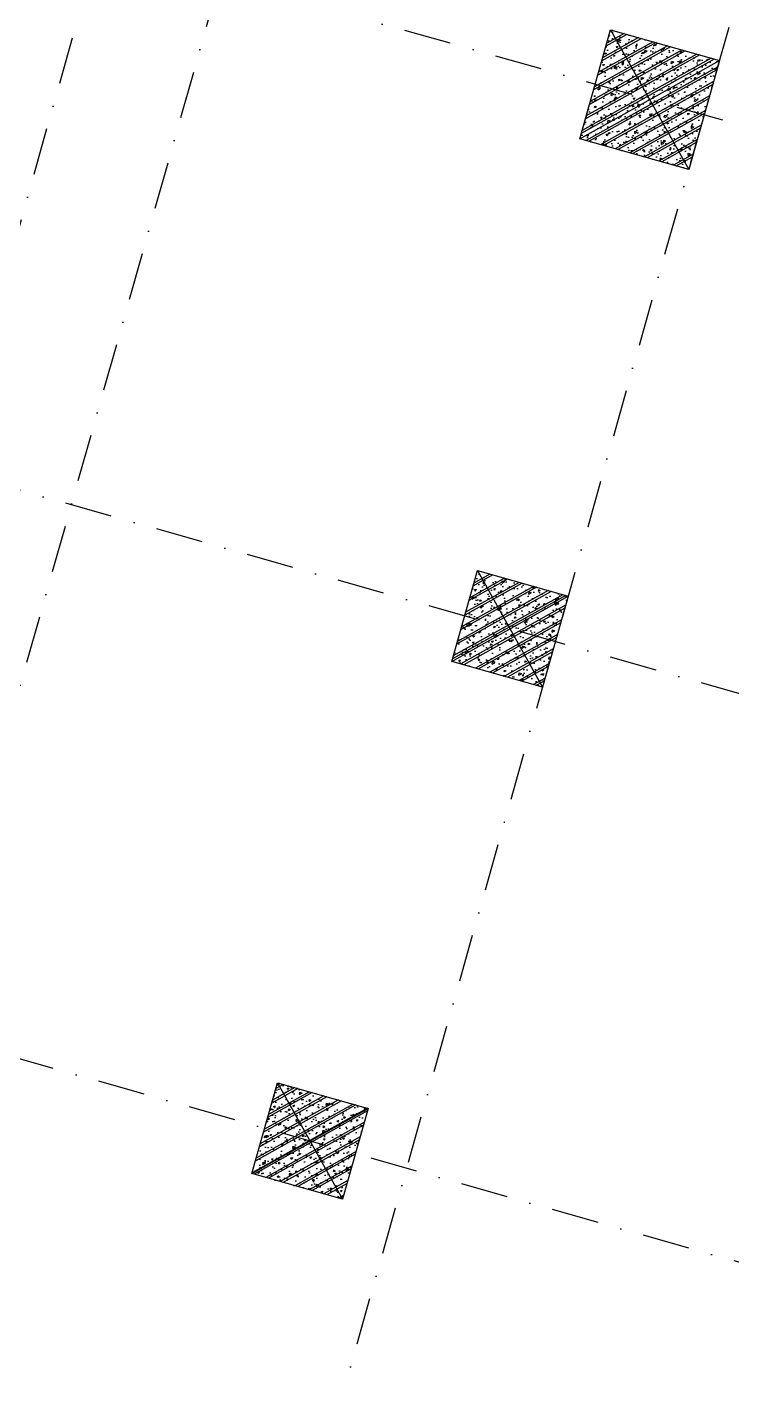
# Model space of a CAD drawing. Header units: millimetres. Extents: x -1283650 to 1283415, y -588847 to 435139.
# Drawn here: x -45838 to -34629, y 86810 to 108302 of the extents above; entities that cross this region are included whole.
import ezdxf

# ---------------------------------------------------------------- set-up
doc = ezdxf.new("R2010")
doc.units = ezdxf.units.MM
doc.header["$MEASUREMENT"] = 0
doc.linetypes.add('DASHDOT', pattern=[1, 0.5, -0.25, 0, -0.25])
doc.layers.get('Defpoints').update_dxf_attribs({"color": 5})
doc.layers.add('KC-Betong', color=6, linetype='Continuous')
doc.layers.add('KT-Luoi truc South Tower', color=8, linetype='DASHDOT')

# ---------------------------------------------------------------- blocks, each defined once
blk = doc.blocks.new('*U201')
h = blk.add_hatch()
h.set_pattern_fill('VATLIEU04', color=250, scale=40, style=0, pattern_type=2)
h.set_pattern_definition([(50, (550, 1550), (286.904, -25.1), [30, -330]), (355, (550, 1550), (-55.5, 300.877), [24, -264]), (100.451, (573.9, 1547.9), (231.404, 275.776), [25.496, -280.457]), (46.184, (550, 1630), (426.896, -66.21), [45, -495]), (96.636, (585.57, 1624.5), (373.865, 389.65), [38.244, -420.685]), (351.184, (550, 1630), (373.865, 389.65), [36, -396]), (21, (590, 1610), (238.763, -161.048), [30, -330]), (326, (590, 1610), (97.326, 290.06), [24, -264]), (71.451, (609.9, 1596.58), (336.09, 129.012), [25.496, -280.457]), (37.5, (550, 1550), (4.864, 133.1575), [0, -260.8, 0, -268, 0, -265]), (7.5, (550, 1550), (105.228, 157.765), [0, -152.8, 0, -254.8, 0, -101]), (327.5, (460.8, 1550), (213.529, -9.022), [0, -100, 0, -312, 0, -414]), (317.5, (420.8, 1550), (233.274, 40.042), [0, -130, 0, -207.2, 0, -294]), (45, (550, 1550), (-120.208, 120.208), []), (45, (550, 1599), (-120.208, 120.208), [])])
h.paths.add_polyline_path([(-475, -475), (1025, -475), (1025, 1025), (-475, 1025)])
at = {"color": 6, "ltscale": 0.25}
blk.add_lwpolyline([(-475, -475), (1025, -475), (1025, 1025), (-475, 1025)], close=True, dxfattribs=at)
at = {"layer": 'Defpoints', "linetype": 'ByBlock', "ltscale": 30}
for p, q in [((1025, -475), (-475, 1025)), ((-475, -475), (1025, 1025))]:
    blk.add_line(p, q, dxfattribs=at)
blk = doc.blocks.new('*U202')
h = blk.add_hatch()
h.set_pattern_fill('VATLIEU04', color=250, scale=40, style=0, pattern_type=2)
h.set_pattern_definition([(50, (850, 1850), (286.904, -25.1), [30, -330]), (355, (850, 1850), (-55.5, 300.877), [24, -264]), (100.451, (873.9, 1847.9), (231.404, 275.776), [25.496, -280.457]), (46.184, (850, 1930), (426.896, -66.208), [45, -495]), (96.636, (885.57, 1924.5), (373.865, 389.65), [38.244, -420.685]), (351.184, (850, 1930), (373.865, 389.65), [36, -396]), (21, (890, 1910), (238.763, -161.048), [30, -330]), (326, (890, 1910), (97.326, 290.06), [24, -264]), (71.451, (909.9, 1896.58), (336.09, 129.012), [25.496, -280.457]), (37.5, (850, 1850), (4.864, 133.1575), [0, -260.8, 0, -268, 0, -265]), (7.5, (850, 1850), (105.228, 157.765), [0, -152.8, 0, -254.8, 0, -101]), (327.5, (760.8, 1850), (213.529, -9.022), [0, -100, 0, -312, 0, -414]), (317.5, (720.8, 1850), (233.274, 40.042), [0, -130, 0, -207.2, 0, -294]), (45, (850, 1850), (-120.208, 120.208), []), (45, (850, 1899), (-120.208, 120.208), [])])
h.paths.add_polyline_path([(-475, -475), (1325, -475), (1325, 1325), (-475, 1325)])
at = {"color": 6, "ltscale": 0.25}
blk.add_lwpolyline([(-475, -475), (1325, -475), (1325, 1325), (-475, 1325)], close=True, dxfattribs=at)
at = {"layer": 'Defpoints', "linetype": 'ByBlock', "ltscale": 30}
for p, q in [((1325, -475), (-475, 1325)), ((-475, -475), (1325, 1325))]:
    blk.add_line(p, q, dxfattribs=at)

msp = doc.modelspace()

# ---------------------------------------------------------------- linework, layer by layer
at = {"layer": 'KT-Luoi truc South Tower', "ltscale": 1500}
for p, q in [((-27577.9, 170199.1), (-52607.7, 81620.6)), ((-25653.3, 169655.2), (-50683, 81076.7)), ((-17954.7, 167479.8), (-42984.5, 78901.3)), ((-23227.9, 103557.2), (-56782.4, 113038.8)), ((-25731.6, 95224.1), (-59148.1, 104666.6)), ((-28097.4, 86851.9), (-61513.9, 96294.4))]:
    msp.add_line(p, q, dxfattribs=at)

# ---------------------------------------------------------------- block references
at = {"layer": 'KC-Betong', "linetype": 'ByBlock', "rotation": 254.2212213650004}
for name, p, xscale in [('*U202', (-36462.4, 106855.3), -0.9999999999999986), ('*U201', (-38498.6, 98545.9), -0.9999999999999986), ('*U201', (-41677.4, 90403.4), -0.9999999999999875)]:
    msp.add_blockref(name, p, dxfattribs=dict(at, xscale=xscale))

doc.saveas('drawing.dxf')
